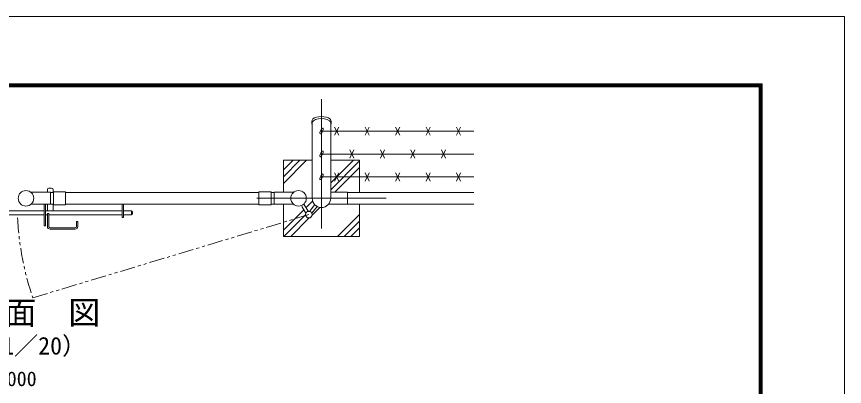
# Model space of a CAD drawing. Units: millimetres, scale not verified. Extents: x -4200 to 4200, y -2970 to 2970.
# Drawn here: x 1484 to 4200, y 1758 to 2970 of the extents above; entities that cross this region are included whole.
import ezdxf
from ezdxf.enums import TextEntityAlignment as Align

# ---------------------------------------------------------------- set-up
doc = ezdxf.new("R2010")
doc.units = ezdxf.units.MM
doc.header["$LTSCALE"] = 20
doc.linetypes.add('USER1', pattern=[50.8, 31.75, -6.35, 6.35, -6.35])
doc.linetypes.add('USER3', pattern=[5, 2.5, -0.5, 0.5, -0.5, 0.5, -0.5])
for name, color, linetype, lineweight in [('0-1_D-TTL', 7, 'Continuous', 9), ('0-2_D-TTL-TXT', 7, 'Continuous', 18), ('0-3_D-STR4', 7, 'Continuous', 9), ('0-4_D-BMK', 2, 'USER1', 13), ('0-5_D-STR1', 1, 'Continuous', 18), ('0-7_D-DCR-HCH', 7, 'Continuous', 9), ('0-8_D-STR3', 3, 'Continuous', 13), ('0-9_D-STR-DIM', 7, 'Continuous', 9)]:
    doc.layers.add(name, color=color, linetype=linetype, lineweight=lineweight)
doc.styles.add('ＭＳ ゴシック', font='')
doc.styles.get('ＭＳ ゴシック').set_extended_font_data('MS Gothic')

msp = doc.modelspace()

# ---------------------------------------------------------------- linework, layer by layer
at = {"layer": '0-1_D-TTL', "color": 2, "lineweight": 18}
msp.add_lwpolyline([(-4200, 2970), (4200, 2970), (4200, -2970), (-4200, -2970)], close=True, dxfattribs=at)
at = {"layer": '0-1_D-TTL'}
for points in [[(-3930, 2750), (3930, 2750), (3930, -2750), (-3930, -2750)], [(-3927.5, 2747.5), (3927.5, 2747.5), (3927.5, -2747.5), (-3927.5, -2747.5)], [(-3925, 2745), (3925, 2745), (3925, -2745), (-3925, -2745)], [(-3922.5, 2742.5), (3922.5, 2742.5), (3922.5, -2742.5), (-3922.5, -2742.5)], [(-3920, 2740), (3920, 2740), (3920, -2740), (-3920, -2740)]]:
    msp.add_lwpolyline(points, close=True, dxfattribs=at)
at = {"layer": '0-3_D-STR4'}
for p, q in [((2359.22, 2499.53), (2359.22, 2394.23)), ((2453.97, 2499.53), (2359.22, 2499.53))]:
    msp.add_line(p, q, dxfattribs=at)
for points in [[(2609.22, 2393.53), (2609.22, 2499.53), (2514.47, 2499.53)], [(2359.22, 2354.83), (2359.22, 2249.53), (2609.22, 2249.53), (2609.22, 2355.53)]]:
    msp.add_lwpolyline(points, dxfattribs=at)
at = {"layer": '0-4_D-BMK'}
for p, q in [((2484.22, 2699.47), (2484.22, 2275.2)), ((2272.08, 2374.53), (2696.35, 2374.53))]:
    msp.add_line(p, q, dxfattribs=at)
at = {"layer": '0-4_D-BMK', "linetype": 'USER3'}
msp.add_line((1537.16, 2048.56), (2442.6, 2321), dxfattribs=at)
msp.add_arc((2446.32, 2357.33), 960.15, 182.81239, 198.75827, dxfattribs=at)
at = {"layer": '0-5_D-STR1'}
for p, q in [((2452.12, 2619.53), (2452.12, 2626.45)), ((2453.97, 2624.9), (2453.97, 2374.53)), ((2514.47, 2624.9), (2514.47, 2374.53)), ((2516.32, 2619.53), (2516.32, 2626.45)), ((1594.82, 2393.53), (1604.87, 2393.53)), ((1644.87, 2393.53), (2279.07, 2393.53)), ((2319.07, 2393.53), (2329.02, 2393.53)), ((2569.22, 2393.53), (2984.22, 2393.53)), ((1594.82, 2355.53), (1604.87, 2355.53)), ((1644.87, 2355.53), (2279.07, 2355.53)), ((2319.07, 2355.53), (2329.02, 2355.53)), ((2569.22, 2355.53), (2984.22, 2355.53))]:
    msp.add_line(p, q, dxfattribs=at)
for centre in [(1514.86, 2374.53), (2409.07, 2374.53)]:
    msp.add_circle(centre, 25.4, dxfattribs=at)
msp.add_arc((2484.22, 2374.53), 30.25, 180, 0, dxfattribs=at)
for centre, start_param, end_param in [((2484.22, 2619.53), 5.9420265, 9.7659367), ((2484.22, 2626.45), 6.2831853, 9.424778)]:
    msp.add_ellipse(centre, major_axis=(32.1, 0), ratio=0.5, start_param=start_param, end_param=end_param, dxfattribs=at)
at = {"layer": '0-7_D-DCR-HCH'}
for p, q in [((2359.22, 2423.31), (2435.43, 2499.53)), ((2359.22, 2445.4), (2413.34, 2499.53)), ((2359.22, 2467.5), (2391.24, 2499.53)), ((2514.47, 2424.93), (2589.07, 2499.53)), ((2514.47, 2402.83), (2609.22, 2497.58)), ((2527.96, 2394.23), (2609.22, 2475.48)), ((2433.77, 2344.23), (2455.27, 2365.73)), ((2359.22, 2269.68), (2426.53, 2336.99)), ((2453.3, 2319.57), (2478.55, 2344.81)), ((2361.16, 2249.53), (2431.83, 2320.19)), ((2383.26, 2249.53), (2444.03, 2310.3)), ((2536.89, 2249.53), (2609.22, 2321.85)), ((2558.99, 2249.53), (2609.22, 2299.75)), ((2581.08, 2249.53), (2609.22, 2277.66))]:
    msp.add_line(p, q, dxfattribs=at)
at = {"layer": '0-8_D-STR3'}
for p, q in [((2527.51, 2581.11), (2540.92, 2607.94)), ((2527.51, 2607.94), (2540.92, 2581.11)), ((2627.51, 2581.11), (2640.92, 2607.94)), ((2627.51, 2607.94), (2640.92, 2581.11)), ((2727.51, 2581.11), (2740.92, 2607.94)), ((2727.51, 2607.94), (2740.92, 2581.11)), ((2827.51, 2581.11), (2840.92, 2607.94)), ((2827.51, 2607.94), (2840.92, 2581.11)), ((2927.51, 2581.11), (2940.92, 2607.94)), ((2927.51, 2607.94), (2940.92, 2581.11)), ((2484.65, 2602.56), (2478.7, 2589.79)), ((2490.09, 2600.02), (2484.14, 2587.26)), ((2984.22, 2594.53), (2487.53, 2594.53)), ((2484.65, 2527.56), (2478.7, 2514.79)), ((2577.51, 2506.11), (2590.92, 2532.94)), ((2577.51, 2532.94), (2590.92, 2506.11)), ((2677.51, 2506.11), (2690.92, 2532.94)), ((2677.51, 2532.94), (2690.92, 2506.11)), ((2777.51, 2506.11), (2790.92, 2532.94)), ((2777.51, 2532.94), (2790.92, 2506.11)), ((2877.51, 2506.11), (2890.92, 2532.94)), ((2877.51, 2532.94), (2890.92, 2506.11)), ((2490.09, 2525.02), (2484.14, 2512.26)), ((2984.22, 2519.53), (2487.53, 2519.53)), ((2484.65, 2452.56), (2478.7, 2439.79)), ((2490.09, 2450.02), (2484.14, 2437.26)), ((2984.22, 2444.53), (2487.53, 2444.53)), ((2527.51, 2431.11), (2540.92, 2457.94)), ((2527.51, 2457.94), (2540.92, 2431.11)), ((2627.51, 2431.11), (2640.92, 2457.94)), ((2627.51, 2457.94), (2640.92, 2431.11)), ((2727.51, 2431.11), (2740.92, 2457.94)), ((2727.51, 2457.94), (2740.92, 2431.11)), ((2827.51, 2431.11), (2840.92, 2457.94)), ((2827.51, 2457.94), (2840.92, 2431.11)), ((2927.51, 2431.11), (2940.92, 2457.94)), ((2927.51, 2457.94), (2940.92, 2431.11)), ((1530.9, 2394.23), (1594.82, 2394.23)), ((1584.92, 2403.33), (1584.92, 2394.23)), ((1589.92, 2408.33), (1598.92, 2408.33)), ((1594.82, 2394.23), (1594.82, 2354.83)), ((1603.92, 2403.33), (1603.92, 2393.53)), ((1604.87, 2395.83), (1644.87, 2395.83)), ((1604.87, 2353.23), (1604.87, 2395.83)), ((1644.87, 2353.23), (1644.87, 2395.83)), ((2279.07, 2395.83), (2319.07, 2395.83)), ((2279.07, 2353.23), (2279.07, 2395.83)), ((2319.07, 2353.23), (2319.07, 2395.83)), ((2393.03, 2394.23), (2328.62, 2394.23)), ((2328.62, 2394.23), (2328.62, 2354.83)), ((1530.9, 2354.83), (1594.82, 2354.83)), ((1578.92, 2354.83), (1578.92, 2284.33)), ((1584.92, 2354.83), (1584.92, 2333.33)), ((1603.92, 2355.53), (1603.92, 2333.33)), ((1604.87, 2353.23), (1644.87, 2353.23)), ((1829.92, 2355.53), (1829.92, 2311.83)), ((1834.42, 2355.53), (1834.42, 2311.83)), ((2279.07, 2353.23), (2319.07, 2353.23)), ((2393.03, 2354.83), (2328.62, 2354.83)), ((2419.43, 2348.16), (2433.25, 2326.4)), ((2427.88, 2353.52), (2441.69, 2331.76)), ((2444.53, 2331.63), (2461.95, 2354.04)), ((2452.42, 2325.49), (2469.85, 2347.91)), ((2569.22, 2354.83), (2507.17, 2354.83)), ((1393.62, 2333.33), (1574.42, 2333.33)), ((1393.62, 2320.33), (1574.42, 2320.33)), ((1578.92, 2333.33), (1829.92, 2333.33)), ((1578.92, 2320.33), (1584.92, 2320.33)), ((1584.92, 2325.33), (1584.92, 2282.33)), ((1584.92, 2325.33), (1589.42, 2325.33)), ((1589.42, 2325.33), (1589.42, 2282.33)), ((1589.42, 2320.33), (1829.92, 2320.33)), ((1829.92, 2311.83), (1834.42, 2311.83)), ((1834.42, 2333.33), (1861.42, 2333.33)), ((1834.42, 2320.33), (1861.42, 2320.33)), ((1861.42, 2333.33), (1861.42, 2320.33)), ((1864.42, 2330.33), (1864.42, 2323.33)), ((1680.42, 2298.33), (1680.42, 2282.33)), ((1680.42, 2298.33), (1684.92, 2298.33)), ((1684.92, 2298.33), (1684.92, 2282.33)), ((1593.92, 2277.83), (1675.92, 2277.83)), ((1593.92, 2273.33), (1675.92, 2273.33))]:
    msp.add_line(p, q, dxfattribs=at)
for points in [[(2569.22, 2354.83), (2569.22, 2394.23), (2514.47, 2394.23)], [(1574.42, 2354.83), (1574.42, 2284.33), (1578.92, 2284.33)]]:
    msp.add_lwpolyline(points, dxfattribs=at)
msp.add_circle((2442.6, 2321), 10.8, dxfattribs=at)
for centre, radius, start, end in [((2481.42, 2588.53), 3, 154.99707, 334.99524), ((2487.37, 2601.29), 3, 334.99524, 154.99707), ((2487.37, 2526.29), 3, 334.99524, 154.99707), ((2481.42, 2513.53), 3, 154.99707, 334.99524), ((2487.37, 2451.29), 3, 334.99524, 154.99707), ((2481.42, 2438.53), 3, 154.99707, 334.99524), ((1589.92, 2403.33), 5, 90, 180), ((1598.92, 2403.33), 5, 0, 90), ((1861.42, 2330.33), 3, 0, 90), ((1861.42, 2323.33), 3, 270, 0), ((1593.92, 2282.33), 9, 180, 270), ((1593.92, 2282.33), 4.5, 180, 270), ((1675.92, 2282.33), 4.5, 270, 0), ((1675.92, 2282.33), 9, 270, 0)]:
    msp.add_arc(centre, radius, start, end, dxfattribs=at)

# ---------------------------------------------------------------- texts
at = {"layer": '0-2_D-TTL-TXT', "style": 'ＭＳ ゴシック'}
for s, height, p in [('平\u3000面\u3000図', 76.98, (1233.64, 1938.46)), ('（S=1／20）', 57.77, (1279.12, 1845.27))]:
    msp.add_text(s, height=height, dxfattribs=at).set_placement(p, align=Align.BOTTOM_LEFT)
at = {"layer": '0-9_D-STR-DIM', "style": 'ＭＳ ゴシック'}
msp.add_text('2000', height=48.09, dxfattribs=at).set_placement((1418.97, 1744.78), align=Align.BOTTOM_LEFT)

doc.saveas('drawing.dxf')
